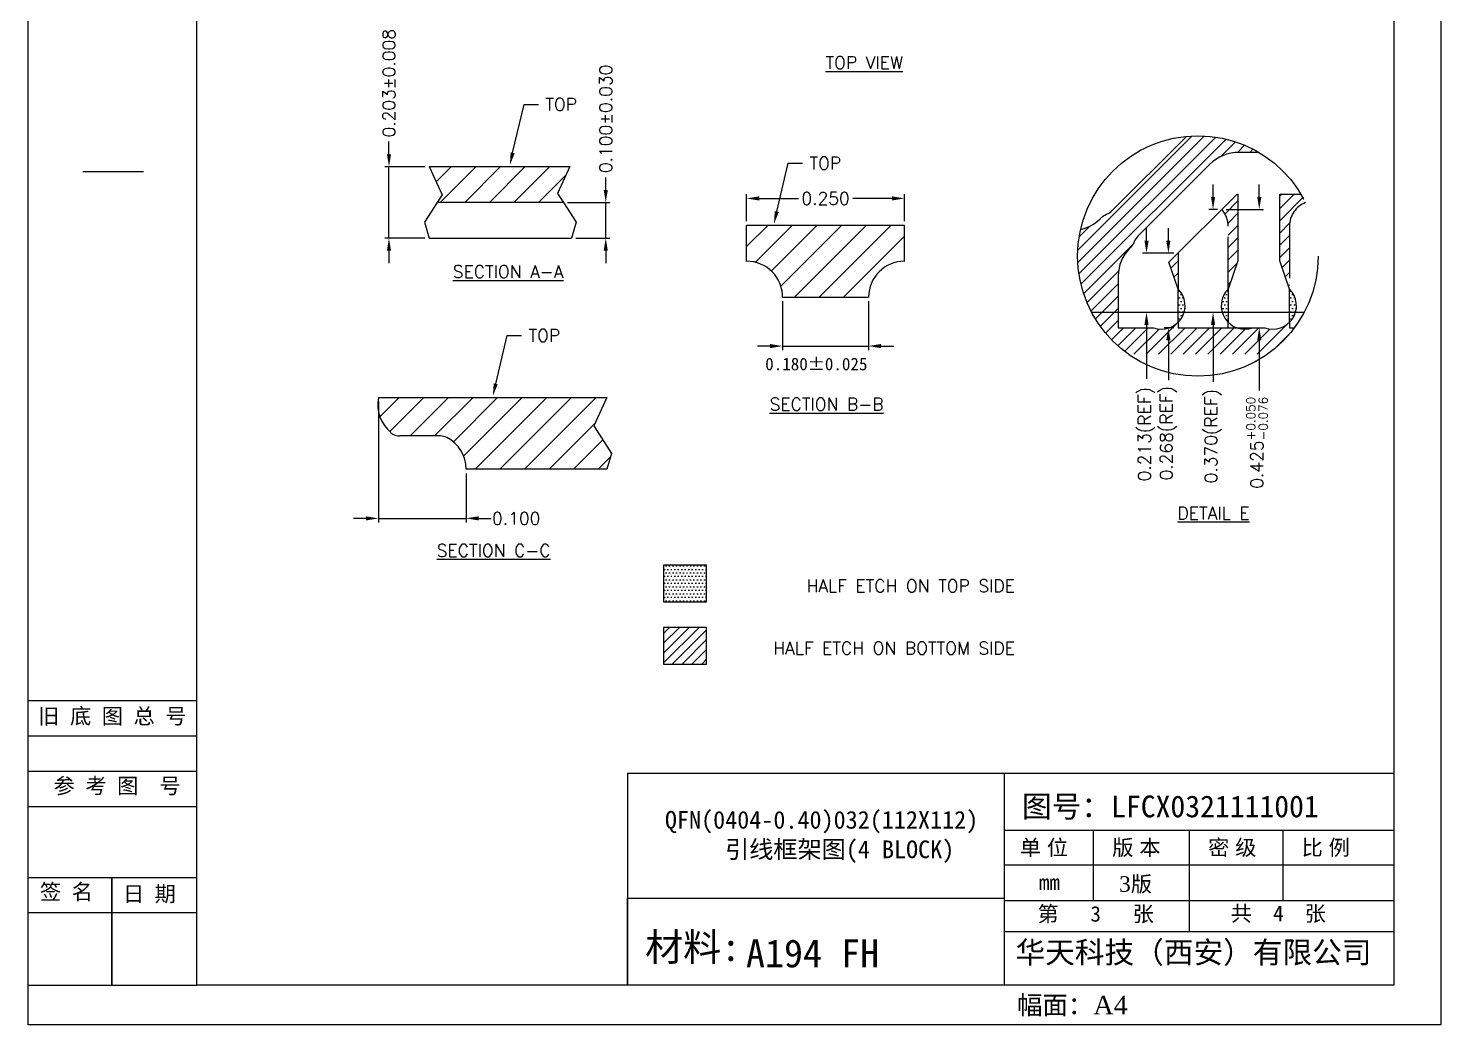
# Model space of a CAD drawing. Extents: x -140 to 1972, y -487 to -95.
# Drawn here: x 1906.65 to 1916.8, y -269.54 to -262.38 of the extents above; entities that cross this region are included whole.
import ezdxf
from ezdxf.enums import TextEntityAlignment as Align

# ---------------------------------------------------------------- set-up
doc = ezdxf.new("R2010")
doc.units = 0
doc.header["$LTSCALE"] = 5
doc.header["$MEASUREMENT"] = 0
doc.linetypes.add('CENTER', pattern=[2, 1.25, -0.25, 0.25, -0.25])
doc.linetypes.add('HIDDEN', pattern=[0.375, 0.25, -0.125])
for name, color, linetype in [('1D', 4, 'CONTINUOUS'), ('2D', 4, 'CONTINUOUS'), ('3D', 4, 'CONTINUOUS')]:
    doc.layers.add(name, color=color, linetype=linetype)
doc.styles.get("Standard").update_dxf_attribs({"font": 'romans.shx', "bigfont": 'bigfont.shx'})
doc.styles.add('Times New Roman', font='times.ttf')
doc.styles.add('宋体', font='')
doc.styles.get('宋体').set_extended_font_data('SimSun')
pattern_1 = [(0, (1823.619904, -304.765477), (0.0125, 0.025), [0, -0.025])]

msp = doc.modelspace()

# ---------------------------------------------------------------- hatches: boundary and pattern name
at = {"layer": '3D'}
h = msp.add_hatch(dxfattribs=at)
h.set_pattern_fill('ANSI31', color=256, scale=0.5, style=0)
h.set_pattern_definition([(45, (1917.70613, -259.749554), (-0.0441942, 0.0441942), [])])
h.paths.add_polyline_path([(1915.136, -263.357, -0.198912), (1915.348, -263.269), (1915.49, -263.269, 0.158023), (1914.969, -263.154, -0.021889), (1914.952, -263.173), (1914.437, -263.687, -0.103148), (1914.396, -263.714, 0.103148), (1914.355, -263.741), (1914.349, -263.747, -0.145882), (1914.209, -263.823, 0.055773), (1914.187, -264.014, 0.122471), (1914.288, -264.419), (1914.48, -264.419), (1914.48, -264.157, -0.198912), (1914.562, -263.959), (1914.567, -263.953, 0.103148), (1914.594, -263.912, -0.103148), (1914.621, -263.871)])
h.paths.add_polyline_path([(1915.746, -264.529), (1915.71, -264.529), (1915.71, -264.491, -0.292302), (1915.532, -264.529), (1915.447, -264.529, -0.292302), (1915.27, -264.491), (1915.27, -264.529), (1914.91, -264.529), (1914.91, -264.491, -0.292302), (1914.732, -264.529), (1914.48, -264.529), (1914.48, -264.419), (1914.288, -264.419, 0.117039), (1914.551, -264.719), (1915.552, -264.719, 0.079023)])
h.paths.add_polyline_path([(1915.826, -263.63, 0.020273), (1915.793, -263.569), (1915.64, -263.569), (1915.64, -264.049), (1915.71, -264.251), (1915.71, -263.799, -0.312574)])
h.paths.add_polyline_path([(1915.34, -263.569), (1915.334, -263.569), (1915.224, -263.679, -0.184483), (1915.27, -263.799), (1915.27, -264.251), (1915.34, -264.049)], flags=17)
h.paths.add_polyline_path([(1914.91, -263.993), (1914.843, -264.059), (1914.91, -264.251)], flags=17)
h = msp.add_hatch(dxfattribs=at)
h.set_pattern_fill('ANSI31', color=256, style=0)
h.set_pattern_definition([(45, (1918.8258, -238.85609), (-0.08838835, 0.08838835), [])])
h.paths.add_polyline_path([(1910.452, -263.564), (1910.495, -263.629), (1909.589, -263.629), (1909.624, -263.575), (1909.53, -263.371), (1910.541, -263.371)])
h = msp.add_hatch(dxfattribs=at)
h.set_pattern_fill('ANSI31', color=256, style=0)
h.set_pattern_definition([(45, (1918.78313, -239.29527), (-0.08838835, 0.08838835), [])])
h.paths.add_polyline_path([(1911.811, -263.794), (1911.811, -264.052, -0.414214), (1912.069, -264.309), (1912.687, -264.309, -0.414214), (1912.945, -264.052), (1912.945, -263.794)])
h = msp.add_hatch(dxfattribs=at)
h.set_pattern_fill('DOTS', color=256, scale=0.4, style=0)
h.set_pattern_definition(pattern_1)
h.paths.add_polyline_path([(1914.91, -264.251), (1914.91, -264.419), (1914.953, -264.419, 0.276537)])
h.paths.add_polyline_path([(1914.953, -264.419), (1914.91, -264.419), (1914.91, -264.491, 0.126045)])
h.paths.add_polyline_path([(1915.27, -264.419), (1915.227, -264.419, 0.126045), (1915.27, -264.491)])
h.paths.add_polyline_path([(1915.27, -264.251, 0.276537), (1915.227, -264.419), (1915.27, -264.419)])
h.paths.add_polyline_path([(1915.71, -264.251), (1915.71, -264.419), (1915.753, -264.419, 0.276537)])
h.paths.add_polyline_path([(1915.753, -264.419), (1915.71, -264.419), (1915.71, -264.491, 0.126045)])
h = msp.add_hatch(dxfattribs=at)
h.set_pattern_fill('ANSI31', color=256, style=0)
h.set_pattern_definition([(45, (1914.19139, -240.53285), (-0.08838835, 0.08838835), [])])
edge = h.paths.add_edge_path()
edge.add_arc((1909.32, -265.207), 0.1, 230.1314, 270)
edge.add_line((1909.32, -265.307), (1909.611, -265.307))
edge.add_line((1909.611, -265.307), (1909.611, -265.307))
edge.add_arc((1909.611, -265.407), 0.1, 62.5817, 89.9993, ccw=False)
edge.add_arc((1909.538, -265.546), 0.258, 0, 62.5819, ccw=False)
edge.add_line((1909.796, -265.546), (1910.807, -265.546))
edge.add_line((1910.807, -265.546), (1910.841, -265.432))
edge.add_line((1910.841, -265.432), (1910.713, -265.235))
edge.add_line((1910.713, -265.235), (1910.807, -265.031))
edge.add_line((1910.807, -265.031), (1909.166, -265.031))
edge.add_arc((1909.425, -265.081), 0.263, 169.0341, 230.1312)
h = msp.add_hatch(dxfattribs=at)
h.set_pattern_fill('DOTS', color=256, scale=0.4, style=0)
h.set_pattern_definition(pattern_1)
h.paths.add_polyline_path([(1911.214, -266.235), (1911.214, -266.499), (1911.523, -266.499), (1911.523, -266.235)])
h = msp.add_hatch(dxfattribs=at)
h.set_pattern_fill('ANSI31', color=256, scale=0.4, style=0)
h.set_pattern_definition([(45, (1912.651086, -260.338526), (-0.03535534, 0.03535534), [])])
h.paths.add_polyline_path([(1911.214, -266.682), (1911.214, -266.946), (1911.523, -266.946), (1911.523, -266.682)])

# ---------------------------------------------------------------- linework, layer by layer
at = {"layer": '1D', "color": 2, "linetype": 'CENTER', "ltscale": 0.8}
msp.add_circle((1915.052, -264.014, -0.029), 0.864, dxfattribs=at)
at = {"layer": '2D', "color": 0}
for p, q in [((1910.954, -267.731, -0.029), (1910.954, -269.254, -0.029)), ((1910.954, -269.254, -0.029), (1910.954, -268.627, -0.029)), ((1910.954, -268.627, -0.029), (1913.661, -268.627, -0.029))]:
    msp.add_line(p, q, dxfattribs=at)
at = {"layer": '3D'}
for p, q in [((1910.13, -263.272, -0.029), (1910.213, -262.924, -0.029)), ((1910.213, -262.924, -0.029), (1910.315, -262.924, -0.029)), ((1909.242, -263.282, -0.029), (1909.242, -263.192, -0.029)), ((1909.5, -263.372, -0.029), (1909.212, -263.372, -0.029)), ((1909.242, -263.886, -0.029), (1909.242, -263.372, -0.029)), ((1912.028, -263.695, -0.029), (1912.11, -263.347, -0.029)), ((1912.11, -263.347, -0.029), (1912.212, -263.347, -0.029)), ((1910.799, -263.539, -0.029), (1910.799, -263.449, -0.029)), ((1911.811, -263.764, -0.029), (1911.811, -263.57, -0.029)), ((1912.945, -263.764, -0.029), (1912.945, -263.57, -0.029)), ((1915.161, -263.589, -0.029), (1915.161, -263.499, -0.029)), ((1915.493, -263.589, -0.029), (1915.493, -263.499, -0.029)), ((1910.525, -263.629, -0.029), (1910.829, -263.629, -0.029)), ((1910.799, -263.886, -0.029), (1910.799, -263.629, -0.029)), ((1911.901, -263.6, -0.029), (1912.183, -263.6, -0.029)), ((1912.855, -263.6, -0.029), (1912.573, -263.6, -0.029)), ((1915.194, -263.679, -0.029), (1915.131, -263.679, -0.029)), ((1915.254, -263.679, -0.029), (1915.523, -263.679, -0.029)), ((1914.683, -263.903, -0.029), (1914.683, -263.813, -0.029)), ((1914.84, -263.903, -0.029), (1914.84, -263.813, -0.029)), ((1909.5, -263.886, -0.029), (1909.212, -263.886, -0.029)), ((1909.242, -263.976, -0.029), (1909.242, -264.066, -0.029)), ((1910.584, -263.886, -0.029), (1910.829, -263.886, -0.029)), ((1910.799, -263.976, -0.029), (1910.799, -264.066, -0.029)), ((1914.88, -263.993, -0.029), (1914.653, -263.993, -0.029)), ((1914.88, -263.993, -0.029), (1914.81, -263.993, -0.029)), ((1912.069, -264.339, -0.029), (1912.069, -264.691, -0.029)), ((1912.687, -264.339, -0.029), (1912.687, -264.691, -0.029)), ((1914.88, -264.419, -0.029), (1914.653, -264.419, -0.029)), ((1915.194, -264.419, -0.029), (1915.131, -264.419, -0.029)), ((1910.009, -264.933, -0.029), (1910.091, -264.585, -0.029)), ((1910.091, -264.585, -0.029), (1910.193, -264.585, -0.029)), ((1914.683, -264.509, -0.029), (1914.683, -264.896, -0.029)), ((1914.88, -264.529, -0.029), (1914.81, -264.529, -0.029)), ((1915.161, -264.509, -0.029), (1915.161, -264.918, -0.029)), ((1915.254, -264.529, -0.029), (1915.523, -264.529, -0.029)), ((1911.979, -264.661, -0.029), (1911.889, -264.661, -0.029)), ((1912.069, -264.661, -0.029), (1912.687, -264.661, -0.029)), ((1912.777, -264.661, -0.029), (1912.867, -264.661, -0.029)), ((1914.84, -264.619, -0.029), (1914.84, -264.905, -0.029)), ((1915.493, -264.619, -0.029), (1915.493, -264.98, -0.029)), ((1915.493, -264.984, -0.029), (1915.493, -264.984, -0.029)), ((1909.166, -265.058, -0.029), (1909.166, -265.929, -0.029)), ((1909.796, -265.576, -0.029), (1909.796, -265.929, -0.029)), ((1909.076, -265.899, -0.029), (1908.986, -265.899, -0.029)), ((1909.167, -265.899, -0.029), (1909.796, -265.899, -0.029)), ((1909.886, -265.899, -0.029), (1909.976, -265.899, -0.029))]:
    msp.add_line(p, q, dxfattribs=at)
at = {"layer": '3D', "color": 7}
for p, q in [((1909.53, -263.371, -0.029), (1910.541, -263.371, -0.029)), ((1909.53, -263.371, -0.029), (1909.624, -263.575, -0.029)), ((1910.541, -263.371, -0.029), (1910.452, -263.564, -0.029)), ((1907.043, -263.407, -0.029), (1907.478, -263.407, -0.029)), ((1909.624, -263.575, -0.029), (1909.589, -263.629, -0.029)), ((1910.452, -263.564, -0.029), (1910.495, -263.629, -0.029)), ((1909.589, -263.629, -0.029), (1909.497, -263.771, -0.029)), ((1910.495, -263.629, -0.029), (1909.589, -263.629, -0.029)), ((1910.495, -263.629, -0.029), (1910.587, -263.771, -0.029)), ((1909.497, -263.771, -0.029), (1909.53, -263.886, -0.029)), ((1910.587, -263.771, -0.029), (1910.553, -263.886, -0.029)), ((1911.811, -264.052, -0.029), (1911.811, -263.794, -0.029)), ((1912.945, -263.794, -0.029), (1911.811, -263.794, -0.029)), ((1912.945, -264.052, -0.029), (1912.945, -263.794, -0.029)), ((1909.53, -263.886, -0.029), (1910.554, -263.886, -0.029)), ((1914.91, -264.491, -0.029), (1914.91, -264.251, -0.029)), ((1915.27, -264.251, -0.029), (1915.27, -264.491, -0.029)), ((1915.71, -264.491, -0.029), (1915.71, -264.251, -0.029)), ((1912.069, -264.309, -0.029), (1912.687, -264.309, -0.029)), ((1909.167, -265.031, -0.029), (1910.807, -265.031, -0.029)), ((1910.807, -265.031, -0.029), (1910.713, -265.235, -0.029)), ((1910.713, -265.235, -0.029), (1910.841, -265.432, -0.029)), ((1909.611, -265.307, -0.029), (1909.32, -265.307, -0.029)), ((1910.841, -265.432, -0.029), (1910.807, -265.546, -0.029)), ((1910.807, -265.546, -0.029), (1909.796, -265.546, -0.029)), ((1911.214, -266.235, -0.029), (1911.214, -266.499, -0.029)), ((1911.523, -266.235, -0.029), (1911.214, -266.235, -0.029)), ((1911.523, -266.499, -0.029), (1911.523, -266.235, -0.029)), ((1911.214, -266.499, -0.029), (1911.523, -266.499, -0.029)), ((1911.214, -266.682, -0.029), (1911.214, -266.946, -0.029)), ((1911.523, -266.682, -0.029), (1911.214, -266.682, -0.029)), ((1911.523, -266.946, -0.029), (1911.523, -266.682, -0.029)), ((1911.214, -266.946, -0.029), (1911.523, -266.946, -0.029)), ((1907.863, -267.211, -0.029), (1906.651, -267.211, -0.029)), ((1907.863, -267.465, -0.029), (1906.651, -267.465, -0.029)), ((1907.863, -267.718, -0.029), (1906.651, -267.718, -0.029)), ((1910.954, -267.731, -0.029), (1916.459, -267.731, -0.029)), ((1913.661, -267.731, -0.029), (1913.661, -269.254, -0.029)), ((1907.863, -267.972, -0.029), (1906.651, -267.972, -0.029)), ((1913.661, -268.139, -0.029), (1916.459, -268.139, -0.029)), ((1914.301, -268.144, -0.029), (1914.301, -268.645, -0.029)), ((1914.99, -268.144, -0.029), (1914.99, -268.867, -0.029)), ((1915.661, -268.144, -0.029), (1915.661, -268.645, -0.029)), ((1913.661, -268.388, -0.029), (1916.459, -268.388, -0.029)), ((1906.651, -268.48, -0.029), (1907.863, -268.48, -0.029)), ((1907.251, -268.48, -0.029), (1907.251, -269.249, -0.029)), ((1907.251, -269.249, -0.029), (1907.251, -268.487, -0.029)), ((1913.661, -268.645, -0.029), (1916.459, -268.645, -0.029)), ((1907.863, -268.734, -0.029), (1906.651, -268.734, -0.029)), ((1913.661, -268.867, -0.029), (1916.459, -268.867, -0.029)), ((1907.863, -269.255, -0.029), (1906.654, -269.255, -0.029))]:
    msp.add_line(p, q, dxfattribs=at)
at = {"layer": '3D', "color": 7, "elevation": -0.029}
for points in [[(1906.651, -255.449), (1916.796, -255.449), (1916.796, -269.538), (1906.651, -269.538)], [(1907.863, -255.735), (1916.459, -255.735), (1916.459, -269.254), (1907.863, -269.254)]]:
    msp.add_lwpolyline(points, close=True, dxfattribs=at)
for points in [[(1914.209, -263.823, 0.145882), (1914.349, -263.747), (1914.355, -263.741, -0.103148), (1914.396, -263.714, 0.103148), (1914.437, -263.687), (1914.952, -263.173, 0.021889), (1914.969, -263.154, 0.021889)], [(1915.49, -263.269), (1915.348, -263.269, 0.198912), (1915.136, -263.357), (1914.621, -263.871, 0.103148), (1914.594, -263.912, -0.103148), (1914.567, -263.953), (1914.562, -263.959, 0.198912), (1914.48, -264.157), (1914.48, -264.529), (1914.732, -264.529, 0.807932), (1914.91, -264.251), (1914.843, -264.059), (1915.334, -263.569), (1915.34, -263.569), (1915.34, -264.049), (1915.27, -264.251, 0.807932), (1915.447, -264.529), (1915.532, -264.529, 0.807932), (1915.71, -264.251), (1915.64, -264.049), (1915.64, -263.569), (1915.793, -263.569)]]:
    msp.add_lwpolyline(points, format="xyb", dxfattribs=at)
at = {"layer": '3D', "linetype": 'HIDDEN', "ltscale": 0.3, "elevation": -0.029}
for points in [[(1915.27, -264.251), (1915.27, -263.799, 0.184483), (1915.224, -263.679, 0.175674)], [(1915.826, -263.63, 0.312574), (1915.71, -263.799), (1915.71, -264.251)]]:
    msp.add_lwpolyline(points, format="xyb", dxfattribs=at)
for points in [[(1914.91, -263.993), (1914.91, -264.251)], [(1914.91, -264.491), (1914.91, -264.529), (1915.27, -264.529), (1915.27, -264.491)], [(1915.71, -264.491), (1915.71, -264.529), (1915.746, -264.529)]]:
    msp.add_lwpolyline(points, dxfattribs=at)
at = {"layer": '3D', "color": 2, "linetype": 'CENTER', "ltscale": 1.2, "elevation": -0.029}
msp.add_lwpolyline([(1915.815, -264.419), (1914.288, -264.419)], dxfattribs=at)
at = {"layer": '3D', "color": 7}
for centre, radius, start, end in [((1911.811, -264.309, -0.029), 0.258, 0, 90), ((1912.945, -264.309, -0.029), 0.258, 90, 180), ((1909.425, -265.081, -0.029), 0.263, 169.0341, 230.1311), ((1909.32, -265.207, -0.029), 0.1, 230.1311, 270), ((1909.611, -265.407, -0.029), 0.1, 62.5819, 90), ((1909.538, -265.546, -0.029), 0.258, 0, 62.5819)]:
    msp.add_arc(centre, radius, start, end, dxfattribs=at)
at = {"layer": '3D'}
for points in [[(1910.145, -263.276, -0.029), (1910.11, -263.36, -0.029), (1910.116, -263.269, -0.029)], [(1909.227, -263.282, -0.029), (1909.257, -263.282, -0.029), (1909.242, -263.372, -0.029)], [(1910.784, -263.539, -0.029), (1910.814, -263.539, -0.029), (1910.799, -263.629, -0.029)], [(1911.901, -263.585, -0.029), (1911.901, -263.615, -0.029), (1911.811, -263.6, -0.029)], [(1912.855, -263.585, -0.029), (1912.855, -263.615, -0.029), (1912.945, -263.6, -0.029)], [(1915.146, -263.589, -0.029), (1915.176, -263.589, -0.029), (1915.161, -263.679, -0.029)], [(1915.478, -263.589, -0.029), (1915.508, -263.589, -0.029), (1915.493, -263.679, -0.029)], [(1912.042, -263.698, -0.029), (1912.007, -263.783, -0.029), (1912.013, -263.691, -0.029)], [(1909.227, -263.976, -0.029), (1909.257, -263.976, -0.029), (1909.242, -263.886, -0.029)], [(1910.784, -263.976, -0.029), (1910.814, -263.976, -0.029), (1910.799, -263.886, -0.029)], [(1914.668, -263.903, -0.029), (1914.698, -263.903, -0.029), (1914.683, -263.993, -0.029)], [(1914.825, -263.903, -0.029), (1914.855, -263.903, -0.029), (1914.84, -263.993, -0.029)], [(1914.668, -264.509, -0.029), (1914.698, -264.509, -0.029), (1914.683, -264.419, -0.029)], [(1915.146, -264.509, -0.029), (1915.176, -264.509, -0.029), (1915.161, -264.419, -0.029)], [(1914.825, -264.619, -0.029), (1914.855, -264.619, -0.029), (1914.84, -264.529, -0.029)], [(1915.478, -264.619, -0.029), (1915.508, -264.619, -0.029), (1915.493, -264.529, -0.029)], [(1911.979, -264.646, -0.029), (1911.979, -264.676, -0.029), (1912.069, -264.661, -0.029)], [(1912.777, -264.646, -0.029), (1912.777, -264.676, -0.029), (1912.687, -264.661, -0.029)], [(1910.023, -264.936, -0.029), (1909.988, -265.02, -0.029), (1909.994, -264.929, -0.029)], [(1909.076, -265.884, -0.029), (1909.076, -265.914, -0.029), (1909.166, -265.899, -0.029)], [(1909.886, -265.884, -0.029), (1909.886, -265.914, -0.029), (1909.796, -265.899, -0.029)]]:
    msp.add_solid(points, dxfattribs=at)

# ---------------------------------------------------------------- texts
for s, p in [('0.203\\M+1817D0.008', (1909.287, -263.162, -0.029)), ('0.100\\M+1817D0.030', (1910.844, -263.418, -0.029))]:
    msp.add_text(s, height=0.09, rotation=90, dxfattribs=at).set_placement(p)
at = {"layer": '3D', "style": '宋体'}
msp.add_text('0.180±0.025', height=0.09, dxfattribs=at).set_placement((1911.944, -264.835, -0.029))
at = {"layer": '3D'}
for s, p in [('HALF ETCH ON TOP SIDE', (1913.738, -266.384, -0.029)), ('HALF ETCH ON BOTTOM SIDE', (1913.738, -266.831, -0.029))]:
    msp.add_text(s, height=0.09, dxfattribs=at).set_placement(p, align=Align.MIDDLE_RIGHT)
at = {"layer": '3D', "color": 7}
for s, height, style, p in [('图号：LFCX0321111001', 0.15659, '宋体', (1913.788, -268.047, -0.029)), ('单 位', 0.1116, 'Times New Roman', (1913.773, -268.32, -0.029)), ('版 本', 0.1116, 'Times New Roman', (1914.437, -268.32, -0.029)), ('密 级', 0.1116, 'Times New Roman', (1915.126, -268.32, -0.029)), ('比 例', 0.1116, 'Times New Roman', (1915.797, -268.32, -0.029)), ('mm', 0.1116, '宋体', (1913.91, -268.57, -0.029)), ('3版', 0.1116, 'Times New Roman', (1914.486, -268.582, -0.029)), ('幅面：A4', 0.1339, 'Times New Roman', (1913.753, -269.463, -0.029))]:
    msp.add_text(s, height=height, dxfattribs=dict(at, style=style)).set_placement(p)
at = {"layer": '3D', "char_height": 0.09, "attachment_point": 5}
for s, insert in [('{\\LTOP VIEW}', (1912.655, -262.624, -0.029)), ('\\A1;TOP', (1910.479, -262.924, -0.029)), ('\\A1;TOP', (1912.376, -263.347, -0.029)), ('\\A1;0.250', (1912.378, -263.6, -0.029)), ('\\A1;{\\LSECTION A-A}', (1910.098, -264.126, -0.029)), ('\\A1;TOP', (1910.358, -264.585, -0.029)), ('\\A1;{\\LSECTION B-B}', (1912.385, -265.079, -0.029)), ('0.100', (1910.156, -265.899, -0.029)), ('\\A1;{\\LDETAIL E}', (1915.164, -265.862, -0.029)), ('\\A1;{\\LSECTION C-C}', (1909.994, -266.13, -0.029))]:
    msp.add_mtext(s, dxfattribs=dict(at, insert=insert))
at = {"layer": '3D', "char_height": 0.09, "attachment_point": 5, "rotation": 90}
for s, insert in [('\\A1;0.213(REF)', (1914.683, -265.294, -0.029)), ('\\A1;0.268(REF)', (1914.84, -265.287, -0.029)), ('\\A1;0.370(REF)', (1915.161, -265.308, -0.029)), ('\\A1;0.425{\\H0.7x;\\S+0.050^ -0.076;}', (1915.476, -265.356, -0.029))]:
    msp.add_mtext(s, dxfattribs=dict(at, insert=insert))
at = {"layer": '3D', "color": 7, "attachment_point": 1}
for s, insert, char_height, style in [('{\\fSimSun|b0|i0|c134|p2;旧 底 图 总 号}', (1906.723, -267.264, -0.029), 0.11157, '宋体'), ('参 考 图  号', (1906.833, -267.765, -0.029), 0.1116, '宋体'), (' 签 名', (1906.659, -268.526, -0.029), 0.1116, '宋体'), (' 日 期', (1907.255, -268.541, -0.029), 0.1116, '宋体'), ('{\\fSimSun|b0|i0|c134|p2;第   3   张}', (1913.9, -268.685, -0.029), 0.11157, 'Times New Roman'), ('{\\fSimSun|b0|i0|c134|p2;共  4  张}', (1915.288, -268.682, -0.029), 0.11157, 'Times New Roman'), ('{\\fSimSun|b0|i0|c134|p2;材料:}', (1911.081, -268.878, -0.029), 0.20083, '宋体'), ('A194 FH', (1911.806, -268.924, -0.029), 0.2008, '宋体'), ('{\\fSimHei|b0|i0|c134|p2;\\C0;华天科技（西安）有限公司}', (1913.742, -268.939, -0.029), 0.1562, '宋体')]:
    msp.add_mtext(s, dxfattribs=dict(at, insert=insert, char_height=char_height, style=style))
at = {"layer": '3D', "color": 7, "insert": (1912.349, -268.188, -0.029), "char_height": 0.127218, "width": 2.37671, "attachment_point": 5}
msp.add_mtext('{\\fSimSun|b0|i0|c134|p2;QFN(0\\fSimSun|b0|i0|c0|p2;4\\fSimSun|b0|i0|c134|p2;0\\fSimSun|b0|i0|c0|p2;4\\fSimSun|b0|i0|c134|p2;-0.\\fSimSun|b0|i0|c0|p2;4\\fSimSun|b0|i0|c134|p2;0)0\\fSimSun|b0|i0|c0|p2;32\\fSimSun|b0|i0|c134|p2;(\\fSimSun|b0|i0|c0|p2;112\\fSimSun|b0|i0|c134|p2;X1\\fSimSun|b0|i0|c0|p2;12\\fSimSun|b0|i0|c134|p2;)\\P   引线框架图(4 BLOCK)}', dxfattribs=at)

doc.saveas('drawing.dxf')
